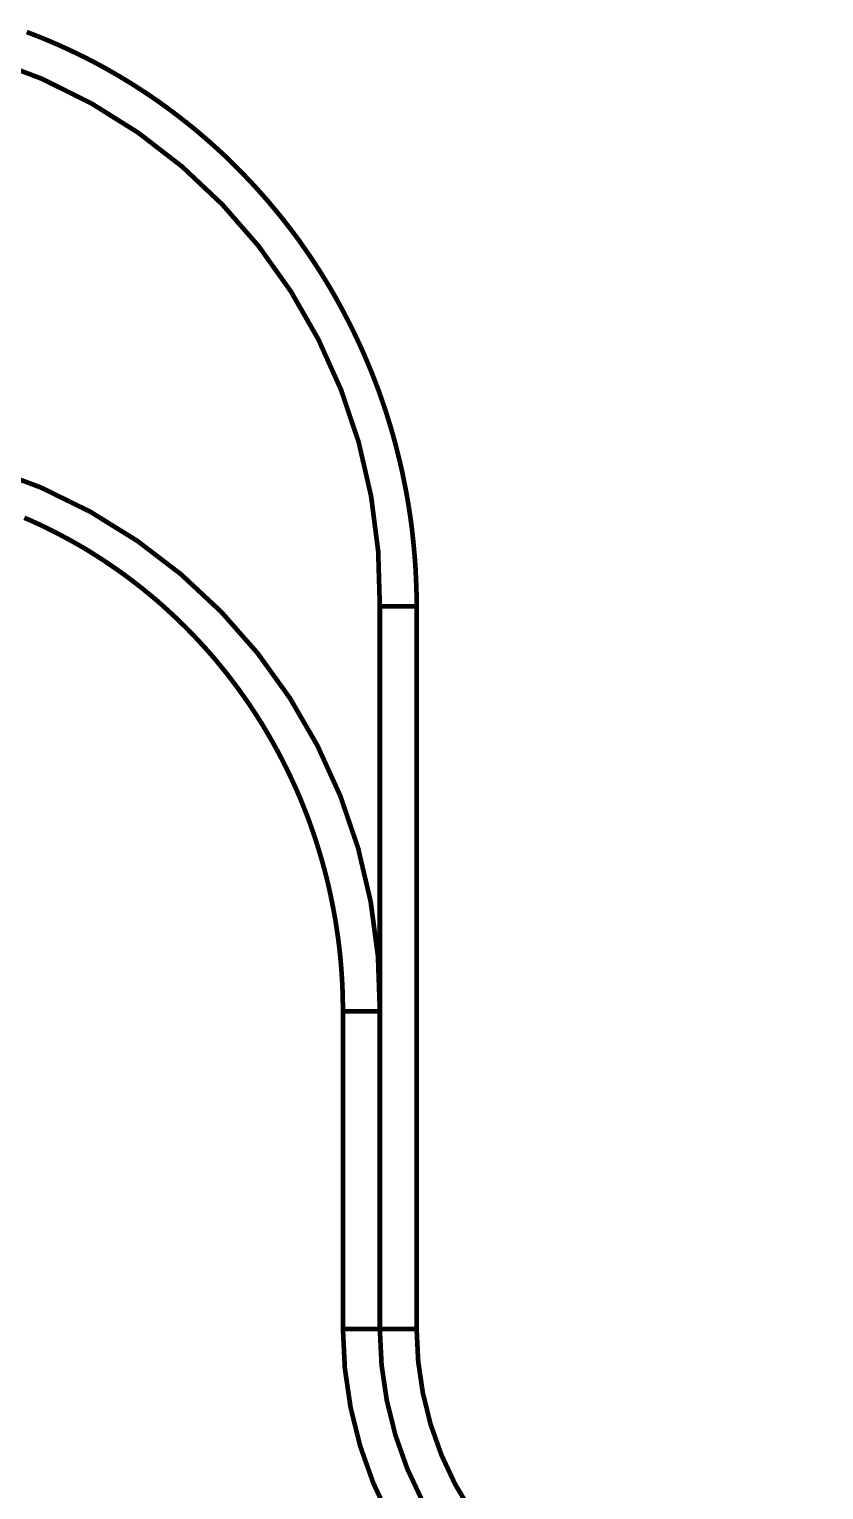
# Model space of a CAD drawing. Header units: inches. Extents: x 0 to 35.2, y -0.7 to 15.9.
# Drawn here: x 23.4365 to 23.5214, y 3.3304 to 3.4864 of the extents above; entities that cross this region are included whole.
import ezdxf

# ---------------------------------------------------------------- set-up
doc = ezdxf.new("R2010")
doc.units = ezdxf.units.IN
doc.header["$MEASUREMENT"] = 0
doc.layers.add('Dimensions', color=6, linetype='Continuous')

msp = doc.modelspace()

# ---------------------------------------------------------------- linework, layer by layer
at = {"layer": 'Dimensions'}
for points in [[(23.41492, 3.48615, 0.0005, 0.0005, -0.414003), (23.47398, 3.42474, 0.0005, 0.0005, 0)], [(23.43626, 3.4861, 0.0005, 0.0005, 0), (23.43719, 3.48575, 0.0005, 0.0005, 0)], [(23.43719, 3.48575, 0.0005, 0.0005, 0), (23.43811, 3.48538, 0.0005, 0.0005, 0)], [(23.43811, 3.48538, 0.0005, 0.0005, 0), (23.43903, 3.48499, 0.0005, 0.0005, 0)], [(23.43903, 3.48499, 0.0005, 0.0005, 0), (23.43994, 3.48459, 0.0005, 0.0005, 0)], [(23.43994, 3.48459, 0.0005, 0.0005, 0), (23.44084, 3.48418, 0.0005, 0.0005, 0)], [(23.44084, 3.48418, 0.0005, 0.0005, 0), (23.44174, 3.48375, 0.0005, 0.0005, 0)], [(23.44174, 3.48375, 0.0005, 0.0005, 0), (23.44263, 3.48331, 0.0005, 0.0005, 0)], [(23.44263, 3.48331, 0.0005, 0.0005, 0), (23.44352, 3.48285, 0.0005, 0.0005, 0)], [(23.44352, 3.48285, 0.0005, 0.0005, 0), (23.4444, 3.48238, 0.0005, 0.0005, 0)], [(23.4444, 3.48238, 0.0005, 0.0005, 0), (23.44527, 3.48189, 0.0005, 0.0005, 0)], [(23.44527, 3.48189, 0.0005, 0.0005, 0), (23.44613, 3.48139, 0.0005, 0.0005, 0)], [(23.44613, 3.48139, 0.0005, 0.0005, 0), (23.44699, 3.48087, 0.0005, 0.0005, 0)], [(23.44699, 3.48087, 0.0005, 0.0005, 0), (23.44783, 3.48035, 0.0005, 0.0005, 0)], [(23.44783, 3.48035, 0.0005, 0.0005, 0), (23.44867, 3.4798, 0.0005, 0.0005, 0)], [(23.44867, 3.4798, 0.0005, 0.0005, 0), (23.44951, 3.47925, 0.0005, 0.0005, 0)], [(23.44951, 3.47925, 0.0005, 0.0005, 0), (23.45033, 3.47868, 0.0005, 0.0005, 0)], [(23.45033, 3.47868, 0.0005, 0.0005, 0), (23.45114, 3.4781, 0.0005, 0.0005, 0)], [(23.45114, 3.4781, 0.0005, 0.0005, 0), (23.45195, 3.4775, 0.0005, 0.0005, 0)], [(23.45195, 3.4775, 0.0005, 0.0005, 0), (23.45274, 3.47689, 0.0005, 0.0005, 0)], [(23.45274, 3.47689, 0.0005, 0.0005, 0), (23.45353, 3.47627, 0.0005, 0.0005, 0)], [(23.45353, 3.47627, 0.0005, 0.0005, 0), (23.45431, 3.47564, 0.0005, 0.0005, 0)], [(23.45431, 3.47564, 0.0005, 0.0005, 0), (23.45507, 3.47499, 0.0005, 0.0005, 0)], [(23.45507, 3.47499, 0.0005, 0.0005, 0), (23.45583, 3.47433, 0.0005, 0.0005, 0)], [(23.45583, 3.47433, 0.0005, 0.0005, 0), (23.45658, 3.47366, 0.0005, 0.0005, 0)], [(23.45658, 3.47366, 0.0005, 0.0005, 0), (23.45732, 3.47298, 0.0005, 0.0005, 0)], [(23.45732, 3.47298, 0.0005, 0.0005, 0), (23.45804, 3.47228, 0.0005, 0.0005, 0)], [(23.45804, 3.47228, 0.0005, 0.0005, 0), (23.45876, 3.47157, 0.0005, 0.0005, 0)], [(23.45876, 3.47157, 0.0005, 0.0005, 0), (23.45946, 3.47085, 0.0005, 0.0005, 0)], [(23.45946, 3.47085, 0.0005, 0.0005, 0), (23.46016, 3.47012, 0.0005, 0.0005, 0)], [(23.46016, 3.47012, 0.0005, 0.0005, 0), (23.46084, 3.46938, 0.0005, 0.0005, 0)], [(23.46084, 3.46938, 0.0005, 0.0005, 0), (23.46151, 3.46863, 0.0005, 0.0005, 0)], [(23.46151, 3.46863, 0.0005, 0.0005, 0), (23.46217, 3.46787, 0.0005, 0.0005, 0)], [(23.46217, 3.46787, 0.0005, 0.0005, 0), (23.46282, 3.46709, 0.0005, 0.0005, 0)], [(23.46282, 3.46709, 0.0005, 0.0005, 0), (23.46346, 3.46631, 0.0005, 0.0005, 0)], [(23.46346, 3.46631, 0.0005, 0.0005, 0), (23.46408, 3.46552, 0.0005, 0.0005, 0)], [(23.46408, 3.46552, 0.0005, 0.0005, 0), (23.4647, 3.46471, 0.0005, 0.0005, 0)], [(23.4647, 3.46471, 0.0005, 0.0005, 0), (23.4653, 3.4639, 0.0005, 0.0005, 0)], [(23.4653, 3.4639, 0.0005, 0.0005, 0), (23.46588, 3.46307, 0.0005, 0.0005, 0)], [(23.46588, 3.46307, 0.0005, 0.0005, 0), (23.46646, 3.46224, 0.0005, 0.0005, 0)], [(23.46646, 3.46224, 0.0005, 0.0005, 0), (23.46702, 3.4614, 0.0005, 0.0005, 0)], [(23.46702, 3.4614, 0.0005, 0.0005, 0), (23.46757, 3.46055, 0.0005, 0.0005, 0)], [(23.46757, 3.46055, 0.0005, 0.0005, 0), (23.46811, 3.45968, 0.0005, 0.0005, 0)], [(23.46811, 3.45968, 0.0005, 0.0005, 0), (23.46863, 3.45882, 0.0005, 0.0005, 0)], [(23.46863, 3.45882, 0.0005, 0.0005, 0), (23.46914, 3.45794, 0.0005, 0.0005, 0)], [(23.46914, 3.45794, 0.0005, 0.0005, 0), (23.46964, 3.45705, 0.0005, 0.0005, 0)], [(23.46964, 3.45705, 0.0005, 0.0005, 0), (23.47012, 3.45616, 0.0005, 0.0005, 0)], [(23.47012, 3.45616, 0.0005, 0.0005, 0), (23.47059, 3.45526, 0.0005, 0.0005, 0)], [(23.47059, 3.45526, 0.0005, 0.0005, 0), (23.47105, 3.45435, 0.0005, 0.0005, 0)], [(23.47105, 3.45435, 0.0005, 0.0005, 0), (23.47149, 3.45343, 0.0005, 0.0005, 0)], [(23.47149, 3.45343, 0.0005, 0.0005, 0), (23.47192, 3.45251, 0.0005, 0.0005, 0)], [(23.47192, 3.45251, 0.0005, 0.0005, 0), (23.47233, 3.45158, 0.0005, 0.0005, 0)], [(23.47233, 3.45158, 0.0005, 0.0005, 0), (23.47273, 3.45064, 0.0005, 0.0005, 0)], [(23.47273, 3.45064, 0.0005, 0.0005, 0), (23.47312, 3.4497, 0.0005, 0.0005, 0)], [(23.47312, 3.4497, 0.0005, 0.0005, 0), (23.47349, 3.44875, 0.0005, 0.0005, 0)], [(23.47349, 3.44875, 0.0005, 0.0005, 0), (23.47385, 3.44779, 0.0005, 0.0005, 0)], [(23.47385, 3.44779, 0.0005, 0.0005, 0), (23.47419, 3.44683, 0.0005, 0.0005, 0)], [(23.47419, 3.44683, 0.0005, 0.0005, 0), (23.47452, 3.44587, 0.0005, 0.0005, 0)], [(23.47452, 3.44587, 0.0005, 0.0005, 0), (23.47483, 3.44489, 0.0005, 0.0005, 0)], [(23.47483, 3.44489, 0.0005, 0.0005, 0), (23.47513, 3.44392, 0.0005, 0.0005, 0)], [(23.47513, 3.44392, 0.0005, 0.0005, 0), (23.47541, 3.44294, 0.0005, 0.0005, 0)], [(23.41492, 3.44235, 0.0005, 0.0005, -0.414087), (23.47398, 3.38149, 0.0005, 0.0005, 0)], [(23.47541, 3.44294, 0.0005, 0.0005, 0), (23.47568, 3.44195, 0.0005, 0.0005, 0)], [(23.47568, 3.44195, 0.0005, 0.0005, 0), (23.47593, 3.44096, 0.0005, 0.0005, 0)], [(23.47593, 3.44096, 0.0005, 0.0005, 0), (23.47617, 3.43997, 0.0005, 0.0005, 0)], [(23.47617, 3.43997, 0.0005, 0.0005, 0), (23.4764, 3.43897, 0.0005, 0.0005, 0)], [(23.4764, 3.43897, 0.0005, 0.0005, 0), (23.4766, 3.43797, 0.0005, 0.0005, 0)], [(23.4766, 3.43797, 0.0005, 0.0005, 0), (23.4768, 3.43696, 0.0005, 0.0005, 0)], [(23.4768, 3.43696, 0.0005, 0.0005, 0), (23.47698, 3.43595, 0.0005, 0.0005, 0)], [(23.47698, 3.43595, 0.0005, 0.0005, 0), (23.47714, 3.43494, 0.0005, 0.0005, 0)], [(23.43601, 3.43421, 0.0005, 0.0005, 0), (23.43681, 3.43386, 0.0005, 0.0005, 0)], [(23.47714, 3.43494, 0.0005, 0.0005, 0), (23.47729, 3.43393, 0.0005, 0.0005, 0)], [(23.43681, 3.43386, 0.0005, 0.0005, 0), (23.4376, 3.4335, 0.0005, 0.0005, 0)], [(23.4376, 3.4335, 0.0005, 0.0005, 0), (23.43839, 3.43312, 0.0005, 0.0005, 0)], [(23.43839, 3.43312, 0.0005, 0.0005, 0), (23.43917, 3.43273, 0.0005, 0.0005, 0)], [(23.43917, 3.43273, 0.0005, 0.0005, 0), (23.43994, 3.43233, 0.0005, 0.0005, 0)], [(23.47729, 3.43393, 0.0005, 0.0005, 0), (23.47742, 3.43291, 0.0005, 0.0005, 0)], [(23.47742, 3.43291, 0.0005, 0.0005, 0), (23.47753, 3.4319, 0.0005, 0.0005, 0)], [(23.43994, 3.43233, 0.0005, 0.0005, 0), (23.44071, 3.43192, 0.0005, 0.0005, 0)], [(23.44071, 3.43192, 0.0005, 0.0005, 0), (23.44148, 3.43149, 0.0005, 0.0005, 0)], [(23.44148, 3.43149, 0.0005, 0.0005, 0), (23.44223, 3.43106, 0.0005, 0.0005, 0)], [(23.44223, 3.43106, 0.0005, 0.0005, 0), (23.44298, 3.43061, 0.0005, 0.0005, 0)], [(23.47753, 3.4319, 0.0005, 0.0005, 0), (23.47763, 3.43088, 0.0005, 0.0005, 0)], [(23.44298, 3.43061, 0.0005, 0.0005, 0), (23.44372, 3.43014, 0.0005, 0.0005, 0)], [(23.44372, 3.43014, 0.0005, 0.0005, 0), (23.44446, 3.42967, 0.0005, 0.0005, 0)], [(23.44446, 3.42967, 0.0005, 0.0005, 0), (23.44518, 3.42918, 0.0005, 0.0005, 0)], [(23.47763, 3.43088, 0.0005, 0.0005, 0), (23.47772, 3.42986, 0.0005, 0.0005, 0)], [(23.47772, 3.42986, 0.0005, 0.0005, 0), (23.47779, 3.42884, 0.0005, 0.0005, 0)], [(23.44518, 3.42918, 0.0005, 0.0005, 0), (23.4459, 3.42868, 0.0005, 0.0005, 0)], [(23.4459, 3.42868, 0.0005, 0.0005, 0), (23.44661, 3.42818, 0.0005, 0.0005, 0)], [(23.44661, 3.42818, 0.0005, 0.0005, 0), (23.44732, 3.42765, 0.0005, 0.0005, 0)], [(23.47779, 3.42884, 0.0005, 0.0005, 0), (23.47784, 3.42781, 0.0005, 0.0005, 0)], [(23.47784, 3.42781, 0.0005, 0.0005, 0), (23.47788, 3.42679, 0.0005, 0.0005, 0)], [(23.44732, 3.42765, 0.0005, 0.0005, 0), (23.44802, 3.42712, 0.0005, 0.0005, 0)], [(23.44802, 3.42712, 0.0005, 0.0005, 0), (23.4487, 3.42658, 0.0005, 0.0005, 0)], [(23.4487, 3.42658, 0.0005, 0.0005, 0), (23.44938, 3.42602, 0.0005, 0.0005, 0)], [(23.47788, 3.42679, 0.0005, 0.0005, 0), (23.47791, 3.42577, 0.0005, 0.0005, 0)], [(23.44938, 3.42602, 0.0005, 0.0005, 0), (23.45006, 3.42546, 0.0005, 0.0005, 0)], [(23.45006, 3.42546, 0.0005, 0.0005, 0), (23.45072, 3.42488, 0.0005, 0.0005, 0)], [(23.45072, 3.42488, 0.0005, 0.0005, 0), (23.45137, 3.42429, 0.0005, 0.0005, 0)], [(23.47398, 3.38149, 0.0005, 0.0005, 0), (23.47398, 3.42474, 0.0005, 0.0005, 0)], [(23.47398, 3.42474, 0.0005, 0.0005, 0), (23.47791, 3.42474, 0.0005, 0.0005, 0)], [(23.47791, 3.42577, 0.0005, 0.0005, 0), (23.47791, 3.42474, 0.0005, 0.0005, 0)], [(23.47791, 3.34753, 0.0005, 0.0005, 0), (23.47791, 3.42474, 0.0005, 0.0005, 0)], [(23.45137, 3.42429, 0.0005, 0.0005, 0), (23.45202, 3.42369, 0.0005, 0.0005, 0)], [(23.45202, 3.42369, 0.0005, 0.0005, 0), (23.45265, 3.42309, 0.0005, 0.0005, 0)], [(23.45265, 3.42309, 0.0005, 0.0005, 0), (23.45328, 3.42247, 0.0005, 0.0005, 0)], [(23.45328, 3.42247, 0.0005, 0.0005, 0), (23.4539, 3.42184, 0.0005, 0.0005, 0)], [(23.4539, 3.42184, 0.0005, 0.0005, 0), (23.4545, 3.4212, 0.0005, 0.0005, 0)], [(23.4545, 3.4212, 0.0005, 0.0005, 0), (23.4551, 3.42055, 0.0005, 0.0005, 0)], [(23.4551, 3.42055, 0.0005, 0.0005, 0), (23.45569, 3.41989, 0.0005, 0.0005, 0)], [(23.45569, 3.41989, 0.0005, 0.0005, 0), (23.45627, 3.41923, 0.0005, 0.0005, 0)], [(23.45627, 3.41923, 0.0005, 0.0005, 0), (23.45683, 3.41855, 0.0005, 0.0005, 0)], [(23.45683, 3.41855, 0.0005, 0.0005, 0), (23.45739, 3.41786, 0.0005, 0.0005, 0)], [(23.45739, 3.41786, 0.0005, 0.0005, 0), (23.45794, 3.41717, 0.0005, 0.0005, 0)], [(23.45794, 3.41717, 0.0005, 0.0005, 0), (23.45847, 3.41646, 0.0005, 0.0005, 0)], [(23.45847, 3.41646, 0.0005, 0.0005, 0), (23.459, 3.41575, 0.0005, 0.0005, 0)], [(23.459, 3.41575, 0.0005, 0.0005, 0), (23.45951, 3.41503, 0.0005, 0.0005, 0)], [(23.45951, 3.41503, 0.0005, 0.0005, 0), (23.46002, 3.4143, 0.0005, 0.0005, 0)], [(23.46002, 3.4143, 0.0005, 0.0005, 0), (23.46051, 3.41356, 0.0005, 0.0005, 0)], [(23.46051, 3.41356, 0.0005, 0.0005, 0), (23.46099, 3.41282, 0.0005, 0.0005, 0)], [(23.46099, 3.41282, 0.0005, 0.0005, 0), (23.46146, 3.41207, 0.0005, 0.0005, 0)], [(23.46146, 3.41207, 0.0005, 0.0005, 0), (23.46192, 3.4113, 0.0005, 0.0005, 0)], [(23.46192, 3.4113, 0.0005, 0.0005, 0), (23.46236, 3.41054, 0.0005, 0.0005, 0)], [(23.46236, 3.41054, 0.0005, 0.0005, 0), (23.4628, 3.40976, 0.0005, 0.0005, 0)], [(23.4628, 3.40976, 0.0005, 0.0005, 0), (23.46322, 3.40898, 0.0005, 0.0005, 0)], [(23.46322, 3.40898, 0.0005, 0.0005, 0), (23.46363, 3.40819, 0.0005, 0.0005, 0)], [(23.46363, 3.40819, 0.0005, 0.0005, 0), (23.46403, 3.4074, 0.0005, 0.0005, 0)], [(23.46403, 3.4074, 0.0005, 0.0005, 0), (23.46442, 3.40659, 0.0005, 0.0005, 0)], [(23.46442, 3.40659, 0.0005, 0.0005, 0), (23.46479, 3.40579, 0.0005, 0.0005, 0)], [(23.46479, 3.40579, 0.0005, 0.0005, 0), (23.46516, 3.40497, 0.0005, 0.0005, 0)], [(23.46516, 3.40497, 0.0005, 0.0005, 0), (23.46551, 3.40415, 0.0005, 0.0005, 0)], [(23.46551, 3.40415, 0.0005, 0.0005, 0), (23.46584, 3.40333, 0.0005, 0.0005, 0)], [(23.46584, 3.40333, 0.0005, 0.0005, 0), (23.46617, 3.4025, 0.0005, 0.0005, 0)], [(23.46617, 3.4025, 0.0005, 0.0005, 0), (23.46648, 3.40166, 0.0005, 0.0005, 0)], [(23.46648, 3.40166, 0.0005, 0.0005, 0), (23.46678, 3.40082, 0.0005, 0.0005, 0)], [(23.46678, 3.40082, 0.0005, 0.0005, 0), (23.46707, 3.39997, 0.0005, 0.0005, 0)], [(23.46707, 3.39997, 0.0005, 0.0005, 0), (23.46734, 3.39912, 0.0005, 0.0005, 0)], [(23.46734, 3.39912, 0.0005, 0.0005, 0), (23.4676, 3.39827, 0.0005, 0.0005, 0)], [(23.4676, 3.39827, 0.0005, 0.0005, 0), (23.46785, 3.39741, 0.0005, 0.0005, 0)], [(23.46785, 3.39741, 0.0005, 0.0005, 0), (23.46809, 3.39655, 0.0005, 0.0005, 0)], [(23.46809, 3.39655, 0.0005, 0.0005, 0), (23.46831, 3.39568, 0.0005, 0.0005, 0)], [(23.46831, 3.39568, 0.0005, 0.0005, 0), (23.46852, 3.39481, 0.0005, 0.0005, 0)], [(23.46852, 3.39481, 0.0005, 0.0005, 0), (23.46871, 3.39394, 0.0005, 0.0005, 0)], [(23.46871, 3.39394, 0.0005, 0.0005, 0), (23.46889, 3.39306, 0.0005, 0.0005, 0)], [(23.46889, 3.39306, 0.0005, 0.0005, 0), (23.46906, 3.39218, 0.0005, 0.0005, 0)], [(23.46906, 3.39218, 0.0005, 0.0005, 0), (23.46922, 3.3913, 0.0005, 0.0005, 0)], [(23.46922, 3.3913, 0.0005, 0.0005, 0), (23.46936, 3.39042, 0.0005, 0.0005, 0)], [(23.46936, 3.39042, 0.0005, 0.0005, 0), (23.46949, 3.38953, 0.0005, 0.0005, 0)], [(23.46949, 3.38953, 0.0005, 0.0005, 0), (23.46961, 3.38864, 0.0005, 0.0005, 0)], [(23.46961, 3.38864, 0.0005, 0.0005, 0), (23.46971, 3.38775, 0.0005, 0.0005, 0)], [(23.46971, 3.38775, 0.0005, 0.0005, 0), (23.4698, 3.38686, 0.0005, 0.0005, 0)], [(23.4698, 3.38686, 0.0005, 0.0005, 0), (23.46987, 3.38597, 0.0005, 0.0005, 0)], [(23.46987, 3.38597, 0.0005, 0.0005, 0), (23.46993, 3.38507, 0.0005, 0.0005, 0)], [(23.46993, 3.38507, 0.0005, 0.0005, 0), (23.46998, 3.38418, 0.0005, 0.0005, 0)], [(23.46998, 3.38418, 0.0005, 0.0005, 0), (23.47001, 3.38328, 0.0005, 0.0005, 0)], [(23.47001, 3.38328, 0.0005, 0.0005, 0), (23.47003, 3.38239, 0.0005, 0.0005, 0)], [(23.47003, 3.38239, 0.0005, 0.0005, 0), (23.47004, 3.38149, 0.0005, 0.0005, 0)], [(23.47004, 3.34753, 0.0005, 0.0005, 0), (23.47004, 3.38149, 0.0005, 0.0005, 0)], [(23.47004, 3.38149, 0.0005, 0.0005, 0), (23.47398, 3.38149, 0.0005, 0.0005, 0)], [(23.47398, 3.34753, 0.0005, 0.0005, 0), (23.47398, 3.38149, 0.0005, 0.0005, 0)], [(23.47004, 3.34753, 0.0005, 0.0005, 0), (23.47398, 3.34753, 0.0005, 0.0005, 0)], [(23.52114, 3.30493, 0.0005, 0.0005, -0.468273), (23.47004, 3.34753, 0.0005, 0.0005, 0)], [(23.47398, 3.34753, 0.0005, 0.0005, 0), (23.47791, 3.34753, 0.0005, 0.0005, 0)], [(23.52043, 3.3088, 0.0005, 0.0005, -0.468273), (23.47398, 3.34753, 0.0005, 0.0005, 0)], [(23.51972, 3.31268, 0.0005, 0.0005, -0.468273), (23.47791, 3.34753, 0.0005, 0.0005, 0)]]:
    msp.add_lwpolyline(points, format="xyseb", dxfattribs=at)
for points in [[(23.43706, 3.48575, 0.00025, 0.00025, 1), (23.43731, 3.48575, 0.00025, 0.00025, 1)], [(23.43706, 3.48575, 0.00025, 0.00025, 1), (23.43731, 3.48575, 0.00025, 0.00025, 1)], [(23.43799, 3.48538, 0.00025, 0.00025, 1), (23.43824, 3.48538, 0.00025, 0.00025, 1)], [(23.43799, 3.48538, 0.00025, 0.00025, 1), (23.43824, 3.48538, 0.00025, 0.00025, 1)], [(23.4389, 3.48499, 0.00025, 0.00025, 1), (23.43915, 3.48499, 0.00025, 0.00025, 1)], [(23.4389, 3.48499, 0.00025, 0.00025, 1), (23.43915, 3.48499, 0.00025, 0.00025, 1)], [(23.43981, 3.48459, 0.00025, 0.00025, 1), (23.44006, 3.48459, 0.00025, 0.00025, 1)], [(23.43981, 3.48459, 0.00025, 0.00025, 1), (23.44006, 3.48459, 0.00025, 0.00025, 1)], [(23.44072, 3.48418, 0.00025, 0.00025, 1), (23.44097, 3.48418, 0.00025, 0.00025, 1)], [(23.44072, 3.48418, 0.00025, 0.00025, 1), (23.44097, 3.48418, 0.00025, 0.00025, 1)], [(23.44162, 3.48375, 0.00025, 0.00025, 1), (23.44187, 3.48375, 0.00025, 0.00025, 1)], [(23.44162, 3.48375, 0.00025, 0.00025, 1), (23.44187, 3.48375, 0.00025, 0.00025, 1)], [(23.44251, 3.48331, 0.00025, 0.00025, 1), (23.44276, 3.48331, 0.00025, 0.00025, 1)], [(23.44251, 3.48331, 0.00025, 0.00025, 1), (23.44276, 3.48331, 0.00025, 0.00025, 1)], [(23.44339, 3.48285, 0.00025, 0.00025, 1), (23.44364, 3.48285, 0.00025, 0.00025, 1)], [(23.44339, 3.48285, 0.00025, 0.00025, 1), (23.44364, 3.48285, 0.00025, 0.00025, 1)], [(23.44427, 3.48238, 0.00025, 0.00025, 1), (23.44452, 3.48238, 0.00025, 0.00025, 1)], [(23.44427, 3.48238, 0.00025, 0.00025, 1), (23.44452, 3.48238, 0.00025, 0.00025, 1)], [(23.44514, 3.48189, 0.00025, 0.00025, 1), (23.44539, 3.48189, 0.00025, 0.00025, 1)], [(23.44514, 3.48189, 0.00025, 0.00025, 1), (23.44539, 3.48189, 0.00025, 0.00025, 1)], [(23.44601, 3.48139, 0.00025, 0.00025, 1), (23.44626, 3.48139, 0.00025, 0.00025, 1)], [(23.44601, 3.48139, 0.00025, 0.00025, 1), (23.44626, 3.48139, 0.00025, 0.00025, 1)], [(23.44686, 3.48087, 0.00025, 0.00025, 1), (23.44711, 3.48087, 0.00025, 0.00025, 1)], [(23.44686, 3.48087, 0.00025, 0.00025, 1), (23.44711, 3.48087, 0.00025, 0.00025, 1)], [(23.44771, 3.48035, 0.00025, 0.00025, 1), (23.44796, 3.48035, 0.00025, 0.00025, 1)], [(23.44771, 3.48035, 0.00025, 0.00025, 1), (23.44796, 3.48035, 0.00025, 0.00025, 1)], [(23.44855, 3.4798, 0.00025, 0.00025, 1), (23.4488, 3.4798, 0.00025, 0.00025, 1)], [(23.44855, 3.4798, 0.00025, 0.00025, 1), (23.4488, 3.4798, 0.00025, 0.00025, 1)], [(23.44938, 3.47925, 0.00025, 0.00025, 1), (23.44963, 3.47925, 0.00025, 0.00025, 1)], [(23.44938, 3.47925, 0.00025, 0.00025, 1), (23.44963, 3.47925, 0.00025, 0.00025, 1)], [(23.4502, 3.47868, 0.00025, 0.00025, 1), (23.45045, 3.47868, 0.00025, 0.00025, 1)], [(23.4502, 3.47868, 0.00025, 0.00025, 1), (23.45045, 3.47868, 0.00025, 0.00025, 1)], [(23.45102, 3.4781, 0.00025, 0.00025, 1), (23.45127, 3.4781, 0.00025, 0.00025, 1)], [(23.45102, 3.4781, 0.00025, 0.00025, 1), (23.45127, 3.4781, 0.00025, 0.00025, 1)], [(23.45182, 3.4775, 0.00025, 0.00025, 1), (23.45207, 3.4775, 0.00025, 0.00025, 1)], [(23.45182, 3.4775, 0.00025, 0.00025, 1), (23.45207, 3.4775, 0.00025, 0.00025, 1)], [(23.45262, 3.47689, 0.00025, 0.00025, 1), (23.45287, 3.47689, 0.00025, 0.00025, 1)], [(23.45262, 3.47689, 0.00025, 0.00025, 1), (23.45287, 3.47689, 0.00025, 0.00025, 1)], [(23.45341, 3.47627, 0.00025, 0.00025, 1), (23.45366, 3.47627, 0.00025, 0.00025, 1)], [(23.45341, 3.47627, 0.00025, 0.00025, 1), (23.45366, 3.47627, 0.00025, 0.00025, 1)], [(23.45418, 3.47564, 0.00025, 0.00025, 1), (23.45443, 3.47564, 0.00025, 0.00025, 1)], [(23.45418, 3.47564, 0.00025, 0.00025, 1), (23.45443, 3.47564, 0.00025, 0.00025, 1)], [(23.45495, 3.47499, 0.00025, 0.00025, 1), (23.4552, 3.47499, 0.00025, 0.00025, 1)], [(23.45495, 3.47499, 0.00025, 0.00025, 1), (23.4552, 3.47499, 0.00025, 0.00025, 1)], [(23.45571, 3.47433, 0.00025, 0.00025, 1), (23.45596, 3.47433, 0.00025, 0.00025, 1)], [(23.45571, 3.47433, 0.00025, 0.00025, 1), (23.45596, 3.47433, 0.00025, 0.00025, 1)], [(23.45645, 3.47366, 0.00025, 0.00025, 1), (23.4567, 3.47366, 0.00025, 0.00025, 1)], [(23.45645, 3.47366, 0.00025, 0.00025, 1), (23.4567, 3.47366, 0.00025, 0.00025, 1)], [(23.45719, 3.47298, 0.00025, 0.00025, 1), (23.45744, 3.47298, 0.00025, 0.00025, 1)], [(23.45719, 3.47298, 0.00025, 0.00025, 1), (23.45744, 3.47298, 0.00025, 0.00025, 1)], [(23.45792, 3.47228, 0.00025, 0.00025, 1), (23.45817, 3.47228, 0.00025, 0.00025, 1)], [(23.45792, 3.47228, 0.00025, 0.00025, 1), (23.45817, 3.47228, 0.00025, 0.00025, 1)], [(23.45863, 3.47157, 0.00025, 0.00025, 1), (23.45888, 3.47157, 0.00025, 0.00025, 1)], [(23.45863, 3.47157, 0.00025, 0.00025, 1), (23.45888, 3.47157, 0.00025, 0.00025, 1)], [(23.45934, 3.47085, 0.00025, 0.00025, 1), (23.45959, 3.47085, 0.00025, 0.00025, 1)], [(23.45934, 3.47085, 0.00025, 0.00025, 1), (23.45959, 3.47085, 0.00025, 0.00025, 1)], [(23.46003, 3.47012, 0.00025, 0.00025, 1), (23.46028, 3.47012, 0.00025, 0.00025, 1)], [(23.46003, 3.47012, 0.00025, 0.00025, 1), (23.46028, 3.47012, 0.00025, 0.00025, 1)], [(23.46072, 3.46938, 0.00025, 0.00025, 1), (23.46097, 3.46938, 0.00025, 0.00025, 1)], [(23.46072, 3.46938, 0.00025, 0.00025, 1), (23.46097, 3.46938, 0.00025, 0.00025, 1)], [(23.46139, 3.46863, 0.00025, 0.00025, 1), (23.46164, 3.46863, 0.00025, 0.00025, 1)], [(23.46139, 3.46863, 0.00025, 0.00025, 1), (23.46164, 3.46863, 0.00025, 0.00025, 1)], [(23.46205, 3.46787, 0.00025, 0.00025, 1), (23.4623, 3.46787, 0.00025, 0.00025, 1)], [(23.46205, 3.46787, 0.00025, 0.00025, 1), (23.4623, 3.46787, 0.00025, 0.00025, 1)], [(23.4627, 3.46709, 0.00025, 0.00025, 1), (23.46295, 3.46709, 0.00025, 0.00025, 1)], [(23.4627, 3.46709, 0.00025, 0.00025, 1), (23.46295, 3.46709, 0.00025, 0.00025, 1)], [(23.46333, 3.46631, 0.00025, 0.00025, 1), (23.46358, 3.46631, 0.00025, 0.00025, 1)], [(23.46333, 3.46631, 0.00025, 0.00025, 1), (23.46358, 3.46631, 0.00025, 0.00025, 1)], [(23.46396, 3.46552, 0.00025, 0.00025, 1), (23.46421, 3.46552, 0.00025, 0.00025, 1)], [(23.46396, 3.46552, 0.00025, 0.00025, 1), (23.46421, 3.46552, 0.00025, 0.00025, 1)], [(23.46457, 3.46471, 0.00025, 0.00025, 1), (23.46482, 3.46471, 0.00025, 0.00025, 1)], [(23.46457, 3.46471, 0.00025, 0.00025, 1), (23.46482, 3.46471, 0.00025, 0.00025, 1)], [(23.46517, 3.4639, 0.00025, 0.00025, 1), (23.46542, 3.4639, 0.00025, 0.00025, 1)], [(23.46517, 3.4639, 0.00025, 0.00025, 1), (23.46542, 3.4639, 0.00025, 0.00025, 1)], [(23.46576, 3.46307, 0.00025, 0.00025, 1), (23.46601, 3.46307, 0.00025, 0.00025, 1)], [(23.46576, 3.46307, 0.00025, 0.00025, 1), (23.46601, 3.46307, 0.00025, 0.00025, 1)], [(23.46633, 3.46224, 0.00025, 0.00025, 1), (23.46658, 3.46224, 0.00025, 0.00025, 1)], [(23.46633, 3.46224, 0.00025, 0.00025, 1), (23.46658, 3.46224, 0.00025, 0.00025, 1)], [(23.4669, 3.4614, 0.00025, 0.00025, 1), (23.46715, 3.4614, 0.00025, 0.00025, 1)], [(23.4669, 3.4614, 0.00025, 0.00025, 1), (23.46715, 3.4614, 0.00025, 0.00025, 1)], [(23.46745, 3.46055, 0.00025, 0.00025, 1), (23.4677, 3.46055, 0.00025, 0.00025, 1)], [(23.46745, 3.46055, 0.00025, 0.00025, 1), (23.4677, 3.46055, 0.00025, 0.00025, 1)], [(23.46798, 3.45968, 0.00025, 0.00025, 1), (23.46823, 3.45968, 0.00025, 0.00025, 1)], [(23.46798, 3.45968, 0.00025, 0.00025, 1), (23.46823, 3.45968, 0.00025, 0.00025, 1)], [(23.46851, 3.45882, 0.00025, 0.00025, 1), (23.46876, 3.45882, 0.00025, 0.00025, 1)], [(23.46851, 3.45882, 0.00025, 0.00025, 1), (23.46876, 3.45882, 0.00025, 0.00025, 1)], [(23.46902, 3.45794, 0.00025, 0.00025, 1), (23.46927, 3.45794, 0.00025, 0.00025, 1)], [(23.46902, 3.45794, 0.00025, 0.00025, 1), (23.46927, 3.45794, 0.00025, 0.00025, 1)], [(23.46951, 3.45705, 0.00025, 0.00025, 1), (23.46976, 3.45705, 0.00025, 0.00025, 1)], [(23.46951, 3.45705, 0.00025, 0.00025, 1), (23.46976, 3.45705, 0.00025, 0.00025, 1)], [(23.47, 3.45616, 0.00025, 0.00025, 1), (23.47025, 3.45616, 0.00025, 0.00025, 1)], [(23.47, 3.45616, 0.00025, 0.00025, 1), (23.47025, 3.45616, 0.00025, 0.00025, 1)], [(23.47047, 3.45526, 0.00025, 0.00025, 1), (23.47072, 3.45526, 0.00025, 0.00025, 1)], [(23.47047, 3.45526, 0.00025, 0.00025, 1), (23.47072, 3.45526, 0.00025, 0.00025, 1)], [(23.47092, 3.45435, 0.00025, 0.00025, 1), (23.47117, 3.45435, 0.00025, 0.00025, 1)], [(23.47092, 3.45435, 0.00025, 0.00025, 1), (23.47117, 3.45435, 0.00025, 0.00025, 1)], [(23.47137, 3.45343, 0.00025, 0.00025, 1), (23.47162, 3.45343, 0.00025, 0.00025, 1)], [(23.47137, 3.45343, 0.00025, 0.00025, 1), (23.47162, 3.45343, 0.00025, 0.00025, 1)], [(23.47179, 3.45251, 0.00025, 0.00025, 1), (23.47204, 3.45251, 0.00025, 0.00025, 1)], [(23.47179, 3.45251, 0.00025, 0.00025, 1), (23.47204, 3.45251, 0.00025, 0.00025, 1)], [(23.47221, 3.45158, 0.00025, 0.00025, 1), (23.47246, 3.45158, 0.00025, 0.00025, 1)], [(23.47221, 3.45158, 0.00025, 0.00025, 1), (23.47246, 3.45158, 0.00025, 0.00025, 1)], [(23.47261, 3.45064, 0.00025, 0.00025, 1), (23.47286, 3.45064, 0.00025, 0.00025, 1)], [(23.47261, 3.45064, 0.00025, 0.00025, 1), (23.47286, 3.45064, 0.00025, 0.00025, 1)], [(23.47299, 3.4497, 0.00025, 0.00025, 1), (23.47324, 3.4497, 0.00025, 0.00025, 1)], [(23.47299, 3.4497, 0.00025, 0.00025, 1), (23.47324, 3.4497, 0.00025, 0.00025, 1)], [(23.47337, 3.44875, 0.00025, 0.00025, 1), (23.47362, 3.44875, 0.00025, 0.00025, 1)], [(23.47337, 3.44875, 0.00025, 0.00025, 1), (23.47362, 3.44875, 0.00025, 0.00025, 1)], [(23.47372, 3.44779, 0.00025, 0.00025, 1), (23.47397, 3.44779, 0.00025, 0.00025, 1)], [(23.47372, 3.44779, 0.00025, 0.00025, 1), (23.47397, 3.44779, 0.00025, 0.00025, 1)], [(23.47406, 3.44683, 0.00025, 0.00025, 1), (23.47431, 3.44683, 0.00025, 0.00025, 1)], [(23.47406, 3.44683, 0.00025, 0.00025, 1), (23.47431, 3.44683, 0.00025, 0.00025, 1)], [(23.47439, 3.44587, 0.00025, 0.00025, 1), (23.47464, 3.44587, 0.00025, 0.00025, 1)], [(23.47439, 3.44587, 0.00025, 0.00025, 1), (23.47464, 3.44587, 0.00025, 0.00025, 1)], [(23.47471, 3.44489, 0.00025, 0.00025, 1), (23.47496, 3.44489, 0.00025, 0.00025, 1)], [(23.47471, 3.44489, 0.00025, 0.00025, 1), (23.47496, 3.44489, 0.00025, 0.00025, 1)], [(23.475, 3.44392, 0.00025, 0.00025, 1), (23.47525, 3.44392, 0.00025, 0.00025, 1)], [(23.475, 3.44392, 0.00025, 0.00025, 1), (23.47525, 3.44392, 0.00025, 0.00025, 1)], [(23.47529, 3.44294, 0.00025, 0.00025, 1), (23.47554, 3.44294, 0.00025, 0.00025, 1)], [(23.47529, 3.44294, 0.00025, 0.00025, 1), (23.47554, 3.44294, 0.00025, 0.00025, 1)], [(23.47556, 3.44195, 0.00025, 0.00025, 1), (23.47581, 3.44195, 0.00025, 0.00025, 1)], [(23.47556, 3.44195, 0.00025, 0.00025, 1), (23.47581, 3.44195, 0.00025, 0.00025, 1)], [(23.47581, 3.44096, 0.00025, 0.00025, 1), (23.47606, 3.44096, 0.00025, 0.00025, 1)], [(23.47581, 3.44096, 0.00025, 0.00025, 1), (23.47606, 3.44096, 0.00025, 0.00025, 1)], [(23.47605, 3.43997, 0.00025, 0.00025, 1), (23.4763, 3.43997, 0.00025, 0.00025, 1)], [(23.47605, 3.43997, 0.00025, 0.00025, 1), (23.4763, 3.43997, 0.00025, 0.00025, 1)], [(23.47627, 3.43897, 0.00025, 0.00025, 1), (23.47652, 3.43897, 0.00025, 0.00025, 1)], [(23.47627, 3.43897, 0.00025, 0.00025, 1), (23.47652, 3.43897, 0.00025, 0.00025, 1)], [(23.47648, 3.43797, 0.00025, 0.00025, 1), (23.47673, 3.43797, 0.00025, 0.00025, 1)], [(23.47648, 3.43797, 0.00025, 0.00025, 1), (23.47673, 3.43797, 0.00025, 0.00025, 1)], [(23.47667, 3.43696, 0.00025, 0.00025, 1), (23.47692, 3.43696, 0.00025, 0.00025, 1)], [(23.47667, 3.43696, 0.00025, 0.00025, 1), (23.47692, 3.43696, 0.00025, 0.00025, 1)], [(23.47685, 3.43595, 0.00025, 0.00025, 1), (23.4771, 3.43595, 0.00025, 0.00025, 1)], [(23.47685, 3.43595, 0.00025, 0.00025, 1), (23.4771, 3.43595, 0.00025, 0.00025, 1)], [(23.47701, 3.43494, 0.00025, 0.00025, 1), (23.47726, 3.43494, 0.00025, 0.00025, 1)], [(23.47701, 3.43494, 0.00025, 0.00025, 1), (23.47726, 3.43494, 0.00025, 0.00025, 1)], [(23.43669, 3.43386, 0.00025, 0.00025, 1), (23.43694, 3.43386, 0.00025, 0.00025, 1)], [(23.43669, 3.43386, 0.00025, 0.00025, 1), (23.43694, 3.43386, 0.00025, 0.00025, 1)], [(23.43748, 3.4335, 0.00025, 0.00025, 1), (23.43773, 3.4335, 0.00025, 0.00025, 1)], [(23.43748, 3.4335, 0.00025, 0.00025, 1), (23.43773, 3.4335, 0.00025, 0.00025, 1)], [(23.43826, 3.43312, 0.00025, 0.00025, 1), (23.43851, 3.43312, 0.00025, 0.00025, 1)], [(23.43826, 3.43312, 0.00025, 0.00025, 1), (23.43851, 3.43312, 0.00025, 0.00025, 1)], [(23.43905, 3.43273, 0.00025, 0.00025, 1), (23.4393, 3.43273, 0.00025, 0.00025, 1)], [(23.43905, 3.43273, 0.00025, 0.00025, 1), (23.4393, 3.43273, 0.00025, 0.00025, 1)], [(23.47716, 3.43393, 0.00025, 0.00025, 1), (23.47741, 3.43393, 0.00025, 0.00025, 1)], [(23.47716, 3.43393, 0.00025, 0.00025, 1), (23.47741, 3.43393, 0.00025, 0.00025, 1)], [(23.47729, 3.43291, 0.00025, 0.00025, 1), (23.47754, 3.43291, 0.00025, 0.00025, 1)], [(23.47729, 3.43291, 0.00025, 0.00025, 1), (23.47754, 3.43291, 0.00025, 0.00025, 1)], [(23.43982, 3.43233, 0.00025, 0.00025, 1), (23.44007, 3.43233, 0.00025, 0.00025, 1)], [(23.43982, 3.43233, 0.00025, 0.00025, 1), (23.44007, 3.43233, 0.00025, 0.00025, 1)], [(23.44059, 3.43192, 0.00025, 0.00025, 1), (23.44084, 3.43192, 0.00025, 0.00025, 1)], [(23.44059, 3.43192, 0.00025, 0.00025, 1), (23.44084, 3.43192, 0.00025, 0.00025, 1)], [(23.44135, 3.43149, 0.00025, 0.00025, 1), (23.4416, 3.43149, 0.00025, 0.00025, 1)], [(23.44135, 3.43149, 0.00025, 0.00025, 1), (23.4416, 3.43149, 0.00025, 0.00025, 1)], [(23.44211, 3.43106, 0.00025, 0.00025, 1), (23.44236, 3.43106, 0.00025, 0.00025, 1)], [(23.44211, 3.43106, 0.00025, 0.00025, 1), (23.44236, 3.43106, 0.00025, 0.00025, 1)], [(23.47741, 3.4319, 0.00025, 0.00025, 1), (23.47766, 3.4319, 0.00025, 0.00025, 1)], [(23.47741, 3.4319, 0.00025, 0.00025, 1), (23.47766, 3.4319, 0.00025, 0.00025, 1)], [(23.44285, 3.43061, 0.00025, 0.00025, 1), (23.4431, 3.43061, 0.00025, 0.00025, 1)], [(23.44285, 3.43061, 0.00025, 0.00025, 1), (23.4431, 3.43061, 0.00025, 0.00025, 1)], [(23.4436, 3.43014, 0.00025, 0.00025, 1), (23.44385, 3.43014, 0.00025, 0.00025, 1)], [(23.4436, 3.43014, 0.00025, 0.00025, 1), (23.44385, 3.43014, 0.00025, 0.00025, 1)], [(23.44433, 3.42967, 0.00025, 0.00025, 1), (23.44458, 3.42967, 0.00025, 0.00025, 1)], [(23.44433, 3.42967, 0.00025, 0.00025, 1), (23.44458, 3.42967, 0.00025, 0.00025, 1)], [(23.47751, 3.43088, 0.00025, 0.00025, 1), (23.47776, 3.43088, 0.00025, 0.00025, 1)], [(23.47751, 3.43088, 0.00025, 0.00025, 1), (23.47776, 3.43088, 0.00025, 0.00025, 1)], [(23.47759, 3.42986, 0.00025, 0.00025, 1), (23.47784, 3.42986, 0.00025, 0.00025, 1)], [(23.47759, 3.42986, 0.00025, 0.00025, 1), (23.47784, 3.42986, 0.00025, 0.00025, 1)], [(23.44506, 3.42918, 0.00025, 0.00025, 1), (23.44531, 3.42918, 0.00025, 0.00025, 1)], [(23.44506, 3.42918, 0.00025, 0.00025, 1), (23.44531, 3.42918, 0.00025, 0.00025, 1)], [(23.44578, 3.42868, 0.00025, 0.00025, 1), (23.44603, 3.42868, 0.00025, 0.00025, 1)], [(23.44578, 3.42868, 0.00025, 0.00025, 1), (23.44603, 3.42868, 0.00025, 0.00025, 1)], [(23.44649, 3.42818, 0.00025, 0.00025, 1), (23.44674, 3.42818, 0.00025, 0.00025, 1)], [(23.44649, 3.42818, 0.00025, 0.00025, 1), (23.44674, 3.42818, 0.00025, 0.00025, 1)], [(23.47766, 3.42884, 0.00025, 0.00025, 1), (23.47791, 3.42884, 0.00025, 0.00025, 1)], [(23.47766, 3.42884, 0.00025, 0.00025, 1), (23.47791, 3.42884, 0.00025, 0.00025, 1)], [(23.47772, 3.42781, 0.00025, 0.00025, 1), (23.47797, 3.42781, 0.00025, 0.00025, 1)], [(23.47772, 3.42781, 0.00025, 0.00025, 1), (23.47797, 3.42781, 0.00025, 0.00025, 1)], [(23.44719, 3.42765, 0.00025, 0.00025, 1), (23.44744, 3.42765, 0.00025, 0.00025, 1)], [(23.44719, 3.42765, 0.00025, 0.00025, 1), (23.44744, 3.42765, 0.00025, 0.00025, 1)], [(23.44789, 3.42712, 0.00025, 0.00025, 1), (23.44814, 3.42712, 0.00025, 0.00025, 1)], [(23.44789, 3.42712, 0.00025, 0.00025, 1), (23.44814, 3.42712, 0.00025, 0.00025, 1)], [(23.44858, 3.42658, 0.00025, 0.00025, 1), (23.44883, 3.42658, 0.00025, 0.00025, 1)], [(23.44858, 3.42658, 0.00025, 0.00025, 1), (23.44883, 3.42658, 0.00025, 0.00025, 1)], [(23.47776, 3.42679, 0.00025, 0.00025, 1), (23.47801, 3.42679, 0.00025, 0.00025, 1)], [(23.47776, 3.42679, 0.00025, 0.00025, 1), (23.47801, 3.42679, 0.00025, 0.00025, 1)], [(23.44926, 3.42602, 0.00025, 0.00025, 1), (23.44951, 3.42602, 0.00025, 0.00025, 1)], [(23.44926, 3.42602, 0.00025, 0.00025, 1), (23.44951, 3.42602, 0.00025, 0.00025, 1)], [(23.44993, 3.42546, 0.00025, 0.00025, 1), (23.45018, 3.42546, 0.00025, 0.00025, 1)], [(23.44993, 3.42546, 0.00025, 0.00025, 1), (23.45018, 3.42546, 0.00025, 0.00025, 1)], [(23.45059, 3.42488, 0.00025, 0.00025, 1), (23.45084, 3.42488, 0.00025, 0.00025, 1)], [(23.45059, 3.42488, 0.00025, 0.00025, 1), (23.45084, 3.42488, 0.00025, 0.00025, 1)], [(23.47385, 3.42474, 0.00025, 0.00025, 1), (23.4741, 3.42474, 0.00025, 0.00025, 1)], [(23.47385, 3.42474, 0.00025, 0.00025, 1), (23.4741, 3.42474, 0.00025, 0.00025, 1)], [(23.47385, 3.42474, 0.00025, 0.00025, 1), (23.4741, 3.42474, 0.00025, 0.00025, 1)], [(23.47778, 3.42577, 0.00025, 0.00025, 1), (23.47803, 3.42577, 0.00025, 0.00025, 1)], [(23.47778, 3.42577, 0.00025, 0.00025, 1), (23.47803, 3.42577, 0.00025, 0.00025, 1)], [(23.47779, 3.42474, 0.00025, 0.00025, 1), (23.47804, 3.42474, 0.00025, 0.00025, 1)], [(23.47779, 3.42474, 0.00025, 0.00025, 1), (23.47804, 3.42474, 0.00025, 0.00025, 1)], [(23.47779, 3.42474, 0.00025, 0.00025, 1), (23.47804, 3.42474, 0.00025, 0.00025, 1)], [(23.45125, 3.42429, 0.00025, 0.00025, 1), (23.4515, 3.42429, 0.00025, 0.00025, 1)], [(23.45125, 3.42429, 0.00025, 0.00025, 1), (23.4515, 3.42429, 0.00025, 0.00025, 1)], [(23.45189, 3.42369, 0.00025, 0.00025, 1), (23.45214, 3.42369, 0.00025, 0.00025, 1)], [(23.45189, 3.42369, 0.00025, 0.00025, 1), (23.45214, 3.42369, 0.00025, 0.00025, 1)], [(23.45253, 3.42309, 0.00025, 0.00025, 1), (23.45278, 3.42309, 0.00025, 0.00025, 1)], [(23.45253, 3.42309, 0.00025, 0.00025, 1), (23.45278, 3.42309, 0.00025, 0.00025, 1)], [(23.45315, 3.42247, 0.00025, 0.00025, 1), (23.4534, 3.42247, 0.00025, 0.00025, 1)], [(23.45315, 3.42247, 0.00025, 0.00025, 1), (23.4534, 3.42247, 0.00025, 0.00025, 1)], [(23.45377, 3.42184, 0.00025, 0.00025, 1), (23.45402, 3.42184, 0.00025, 0.00025, 1)], [(23.45377, 3.42184, 0.00025, 0.00025, 1), (23.45402, 3.42184, 0.00025, 0.00025, 1)], [(23.45438, 3.4212, 0.00025, 0.00025, 1), (23.45463, 3.4212, 0.00025, 0.00025, 1)], [(23.45438, 3.4212, 0.00025, 0.00025, 1), (23.45463, 3.4212, 0.00025, 0.00025, 1)], [(23.45498, 3.42055, 0.00025, 0.00025, 1), (23.45523, 3.42055, 0.00025, 0.00025, 1)], [(23.45498, 3.42055, 0.00025, 0.00025, 1), (23.45523, 3.42055, 0.00025, 0.00025, 1)], [(23.45556, 3.41989, 0.00025, 0.00025, 1), (23.45581, 3.41989, 0.00025, 0.00025, 1)], [(23.45556, 3.41989, 0.00025, 0.00025, 1), (23.45581, 3.41989, 0.00025, 0.00025, 1)], [(23.45614, 3.41923, 0.00025, 0.00025, 1), (23.45639, 3.41923, 0.00025, 0.00025, 1)], [(23.45614, 3.41923, 0.00025, 0.00025, 1), (23.45639, 3.41923, 0.00025, 0.00025, 1)], [(23.45671, 3.41855, 0.00025, 0.00025, 1), (23.45696, 3.41855, 0.00025, 0.00025, 1)], [(23.45671, 3.41855, 0.00025, 0.00025, 1), (23.45696, 3.41855, 0.00025, 0.00025, 1)], [(23.45727, 3.41786, 0.00025, 0.00025, 1), (23.45752, 3.41786, 0.00025, 0.00025, 1)], [(23.45727, 3.41786, 0.00025, 0.00025, 1), (23.45752, 3.41786, 0.00025, 0.00025, 1)], [(23.45781, 3.41717, 0.00025, 0.00025, 1), (23.45806, 3.41717, 0.00025, 0.00025, 1)], [(23.45781, 3.41717, 0.00025, 0.00025, 1), (23.45806, 3.41717, 0.00025, 0.00025, 1)], [(23.45835, 3.41646, 0.00025, 0.00025, 1), (23.4586, 3.41646, 0.00025, 0.00025, 1)], [(23.45835, 3.41646, 0.00025, 0.00025, 1), (23.4586, 3.41646, 0.00025, 0.00025, 1)], [(23.45887, 3.41575, 0.00025, 0.00025, 1), (23.45912, 3.41575, 0.00025, 0.00025, 1)], [(23.45887, 3.41575, 0.00025, 0.00025, 1), (23.45912, 3.41575, 0.00025, 0.00025, 1)], [(23.45939, 3.41503, 0.00025, 0.00025, 1), (23.45964, 3.41503, 0.00025, 0.00025, 1)], [(23.45939, 3.41503, 0.00025, 0.00025, 1), (23.45964, 3.41503, 0.00025, 0.00025, 1)], [(23.45989, 3.4143, 0.00025, 0.00025, 1), (23.46014, 3.4143, 0.00025, 0.00025, 1)], [(23.45989, 3.4143, 0.00025, 0.00025, 1), (23.46014, 3.4143, 0.00025, 0.00025, 1)], [(23.46038, 3.41356, 0.00025, 0.00025, 1), (23.46063, 3.41356, 0.00025, 0.00025, 1)], [(23.46038, 3.41356, 0.00025, 0.00025, 1), (23.46063, 3.41356, 0.00025, 0.00025, 1)], [(23.46086, 3.41282, 0.00025, 0.00025, 1), (23.46111, 3.41282, 0.00025, 0.00025, 1)], [(23.46086, 3.41282, 0.00025, 0.00025, 1), (23.46111, 3.41282, 0.00025, 0.00025, 1)], [(23.46133, 3.41207, 0.00025, 0.00025, 1), (23.46158, 3.41207, 0.00025, 0.00025, 1)], [(23.46133, 3.41207, 0.00025, 0.00025, 1), (23.46158, 3.41207, 0.00025, 0.00025, 1)], [(23.46179, 3.4113, 0.00025, 0.00025, 1), (23.46204, 3.4113, 0.00025, 0.00025, 1)], [(23.46179, 3.4113, 0.00025, 0.00025, 1), (23.46204, 3.4113, 0.00025, 0.00025, 1)], [(23.46224, 3.41054, 0.00025, 0.00025, 1), (23.46249, 3.41054, 0.00025, 0.00025, 1)], [(23.46224, 3.41054, 0.00025, 0.00025, 1), (23.46249, 3.41054, 0.00025, 0.00025, 1)], [(23.46267, 3.40976, 0.00025, 0.00025, 1), (23.46292, 3.40976, 0.00025, 0.00025, 1)], [(23.46267, 3.40976, 0.00025, 0.00025, 1), (23.46292, 3.40976, 0.00025, 0.00025, 1)], [(23.4631, 3.40898, 0.00025, 0.00025, 1), (23.46335, 3.40898, 0.00025, 0.00025, 1)], [(23.4631, 3.40898, 0.00025, 0.00025, 1), (23.46335, 3.40898, 0.00025, 0.00025, 1)], [(23.46351, 3.40819, 0.00025, 0.00025, 1), (23.46376, 3.40819, 0.00025, 0.00025, 1)], [(23.46351, 3.40819, 0.00025, 0.00025, 1), (23.46376, 3.40819, 0.00025, 0.00025, 1)], [(23.46391, 3.4074, 0.00025, 0.00025, 1), (23.46416, 3.4074, 0.00025, 0.00025, 1)], [(23.46391, 3.4074, 0.00025, 0.00025, 1), (23.46416, 3.4074, 0.00025, 0.00025, 1)], [(23.46429, 3.40659, 0.00025, 0.00025, 1), (23.46454, 3.40659, 0.00025, 0.00025, 1)], [(23.46429, 3.40659, 0.00025, 0.00025, 1), (23.46454, 3.40659, 0.00025, 0.00025, 1)], [(23.46467, 3.40579, 0.00025, 0.00025, 1), (23.46492, 3.40579, 0.00025, 0.00025, 1)], [(23.46467, 3.40579, 0.00025, 0.00025, 1), (23.46492, 3.40579, 0.00025, 0.00025, 1)], [(23.46503, 3.40497, 0.00025, 0.00025, 1), (23.46528, 3.40497, 0.00025, 0.00025, 1)], [(23.46503, 3.40497, 0.00025, 0.00025, 1), (23.46528, 3.40497, 0.00025, 0.00025, 1)], [(23.46538, 3.40415, 0.00025, 0.00025, 1), (23.46563, 3.40415, 0.00025, 0.00025, 1)], [(23.46538, 3.40415, 0.00025, 0.00025, 1), (23.46563, 3.40415, 0.00025, 0.00025, 1)], [(23.46572, 3.40333, 0.00025, 0.00025, 1), (23.46597, 3.40333, 0.00025, 0.00025, 1)], [(23.46572, 3.40333, 0.00025, 0.00025, 1), (23.46597, 3.40333, 0.00025, 0.00025, 1)], [(23.46604, 3.4025, 0.00025, 0.00025, 1), (23.46629, 3.4025, 0.00025, 0.00025, 1)], [(23.46604, 3.4025, 0.00025, 0.00025, 1), (23.46629, 3.4025, 0.00025, 0.00025, 1)], [(23.46636, 3.40166, 0.00025, 0.00025, 1), (23.46661, 3.40166, 0.00025, 0.00025, 1)], [(23.46636, 3.40166, 0.00025, 0.00025, 1), (23.46661, 3.40166, 0.00025, 0.00025, 1)], [(23.46666, 3.40082, 0.00025, 0.00025, 1), (23.46691, 3.40082, 0.00025, 0.00025, 1)], [(23.46666, 3.40082, 0.00025, 0.00025, 1), (23.46691, 3.40082, 0.00025, 0.00025, 1)], [(23.46694, 3.39997, 0.00025, 0.00025, 1), (23.46719, 3.39997, 0.00025, 0.00025, 1)], [(23.46694, 3.39997, 0.00025, 0.00025, 1), (23.46719, 3.39997, 0.00025, 0.00025, 1)], [(23.46722, 3.39912, 0.00025, 0.00025, 1), (23.46747, 3.39912, 0.00025, 0.00025, 1)], [(23.46722, 3.39912, 0.00025, 0.00025, 1), (23.46747, 3.39912, 0.00025, 0.00025, 1)], [(23.46748, 3.39827, 0.00025, 0.00025, 1), (23.46773, 3.39827, 0.00025, 0.00025, 1)], [(23.46748, 3.39827, 0.00025, 0.00025, 1), (23.46773, 3.39827, 0.00025, 0.00025, 1)], [(23.46773, 3.39741, 0.00025, 0.00025, 1), (23.46798, 3.39741, 0.00025, 0.00025, 1)], [(23.46773, 3.39741, 0.00025, 0.00025, 1), (23.46798, 3.39741, 0.00025, 0.00025, 1)], [(23.46796, 3.39655, 0.00025, 0.00025, 1), (23.46821, 3.39655, 0.00025, 0.00025, 1)], [(23.46796, 3.39655, 0.00025, 0.00025, 1), (23.46821, 3.39655, 0.00025, 0.00025, 1)], [(23.46818, 3.39568, 0.00025, 0.00025, 1), (23.46843, 3.39568, 0.00025, 0.00025, 1)], [(23.46818, 3.39568, 0.00025, 0.00025, 1), (23.46843, 3.39568, 0.00025, 0.00025, 1)], [(23.46839, 3.39481, 0.00025, 0.00025, 1), (23.46864, 3.39481, 0.00025, 0.00025, 1)], [(23.46839, 3.39481, 0.00025, 0.00025, 1), (23.46864, 3.39481, 0.00025, 0.00025, 1)], [(23.46859, 3.39394, 0.00025, 0.00025, 1), (23.46884, 3.39394, 0.00025, 0.00025, 1)], [(23.46859, 3.39394, 0.00025, 0.00025, 1), (23.46884, 3.39394, 0.00025, 0.00025, 1)], [(23.46877, 3.39306, 0.00025, 0.00025, 1), (23.46902, 3.39306, 0.00025, 0.00025, 1)], [(23.46877, 3.39306, 0.00025, 0.00025, 1), (23.46902, 3.39306, 0.00025, 0.00025, 1)], [(23.46894, 3.39218, 0.00025, 0.00025, 1), (23.46919, 3.39218, 0.00025, 0.00025, 1)], [(23.46894, 3.39218, 0.00025, 0.00025, 1), (23.46919, 3.39218, 0.00025, 0.00025, 1)], [(23.46909, 3.3913, 0.00025, 0.00025, 1), (23.46934, 3.3913, 0.00025, 0.00025, 1)], [(23.46909, 3.3913, 0.00025, 0.00025, 1), (23.46934, 3.3913, 0.00025, 0.00025, 1)], [(23.46924, 3.39042, 0.00025, 0.00025, 1), (23.46949, 3.39042, 0.00025, 0.00025, 1)], [(23.46924, 3.39042, 0.00025, 0.00025, 1), (23.46949, 3.39042, 0.00025, 0.00025, 1)], [(23.46936, 3.38953, 0.00025, 0.00025, 1), (23.46961, 3.38953, 0.00025, 0.00025, 1)], [(23.46936, 3.38953, 0.00025, 0.00025, 1), (23.46961, 3.38953, 0.00025, 0.00025, 1)], [(23.46948, 3.38864, 0.00025, 0.00025, 1), (23.46973, 3.38864, 0.00025, 0.00025, 1)], [(23.46948, 3.38864, 0.00025, 0.00025, 1), (23.46973, 3.38864, 0.00025, 0.00025, 1)], [(23.46958, 3.38775, 0.00025, 0.00025, 1), (23.46983, 3.38775, 0.00025, 0.00025, 1)], [(23.46958, 3.38775, 0.00025, 0.00025, 1), (23.46983, 3.38775, 0.00025, 0.00025, 1)], [(23.46967, 3.38686, 0.00025, 0.00025, 1), (23.46992, 3.38686, 0.00025, 0.00025, 1)], [(23.46967, 3.38686, 0.00025, 0.00025, 1), (23.46992, 3.38686, 0.00025, 0.00025, 1)], [(23.46974, 3.38597, 0.00025, 0.00025, 1), (23.46999, 3.38597, 0.00025, 0.00025, 1)], [(23.46974, 3.38597, 0.00025, 0.00025, 1), (23.46999, 3.38597, 0.00025, 0.00025, 1)], [(23.46981, 3.38507, 0.00025, 0.00025, 1), (23.47006, 3.38507, 0.00025, 0.00025, 1)], [(23.46981, 3.38507, 0.00025, 0.00025, 1), (23.47006, 3.38507, 0.00025, 0.00025, 1)], [(23.46985, 3.38418, 0.00025, 0.00025, 1), (23.4701, 3.38418, 0.00025, 0.00025, 1)], [(23.46985, 3.38418, 0.00025, 0.00025, 1), (23.4701, 3.38418, 0.00025, 0.00025, 1)], [(23.46989, 3.38328, 0.00025, 0.00025, 1), (23.47014, 3.38328, 0.00025, 0.00025, 1)], [(23.46989, 3.38328, 0.00025, 0.00025, 1), (23.47014, 3.38328, 0.00025, 0.00025, 1)], [(23.46991, 3.38239, 0.00025, 0.00025, 1), (23.47016, 3.38239, 0.00025, 0.00025, 1)], [(23.46991, 3.38239, 0.00025, 0.00025, 1), (23.47016, 3.38239, 0.00025, 0.00025, 1)], [(23.46991, 3.38149, 0.00025, 0.00025, 1), (23.47016, 3.38149, 0.00025, 0.00025, 1)], [(23.46991, 3.38149, 0.00025, 0.00025, 1), (23.47016, 3.38149, 0.00025, 0.00025, 1)], [(23.46991, 3.38149, 0.00025, 0.00025, 1), (23.47016, 3.38149, 0.00025, 0.00025, 1)], [(23.47385, 3.38149, 0.00025, 0.00025, 1), (23.4741, 3.38149, 0.00025, 0.00025, 1)], [(23.47385, 3.38149, 0.00025, 0.00025, 1), (23.4741, 3.38149, 0.00025, 0.00025, 1)], [(23.47385, 3.38149, 0.00025, 0.00025, 1), (23.4741, 3.38149, 0.00025, 0.00025, 1)], [(23.47385, 3.38149, 0.00025, 0.00025, 1), (23.4741, 3.38149, 0.00025, 0.00025, 1)], [(23.46991, 3.34753, 0.00025, 0.00025, 1), (23.47016, 3.34753, 0.00025, 0.00025, 1)], [(23.46991, 3.34753, 0.00025, 0.00025, 1), (23.47016, 3.34753, 0.00025, 0.00025, 1)], [(23.46991, 3.34753, 0.00025, 0.00025, 1), (23.47016, 3.34753, 0.00025, 0.00025, 1)], [(23.47385, 3.34753, 0.00025, 0.00025, 1), (23.4741, 3.34753, 0.00025, 0.00025, 1)], [(23.47385, 3.34753, 0.00025, 0.00025, 1), (23.4741, 3.34753, 0.00025, 0.00025, 1)], [(23.47385, 3.34753, 0.00025, 0.00025, 1), (23.4741, 3.34753, 0.00025, 0.00025, 1)], [(23.47385, 3.34753, 0.00025, 0.00025, 1), (23.4741, 3.34753, 0.00025, 0.00025, 1)], [(23.47779, 3.34753, 0.00025, 0.00025, 1), (23.47804, 3.34753, 0.00025, 0.00025, 1)], [(23.47779, 3.34753, 0.00025, 0.00025, 1), (23.47804, 3.34753, 0.00025, 0.00025, 1)], [(23.47779, 3.34753, 0.00025, 0.00025, 1), (23.47804, 3.34753, 0.00025, 0.00025, 1)]]:
    msp.add_lwpolyline(points, format="xyseb", close=True, dxfattribs=at)

doc.saveas('drawing.dxf')
